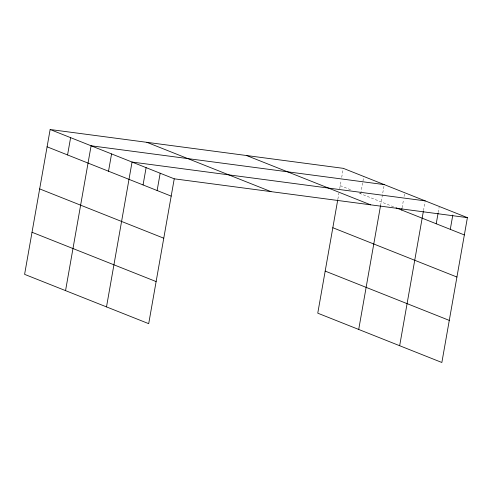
<?xml version="1.0" encoding="UTF-8"?>
<svg xmlns="http://www.w3.org/2000/svg" width="492" height="492" viewBox="0 0 492 492"><rect width="100%" height="100%" fill="white"/><g stroke="black" fill="none" stroke-linecap="round" stroke-linejoin="round"><path stroke-width="0.37" stroke-dasharray="2.46 1.84" d="M337.863 199.168L338.927 193.159M339.72 188.645L341.177 180.373M341.706 177.366L343.299 168.338M360.728 193.774L363.779 176.474M380.537 205.668L384.252 184.611M402.075 207.79L403.538 199.518M404.067 196.505L404.596 193.497M423.483 210.662L425.076 201.634M438.212 212.489L439.141 207.218M340.249 185.638L351.546 190.127M359.314 193.215L394.621 207.243"/><path stroke-width="0.74" d="M50.141 129.513L24.6 274.358L148.701 323.662L174.242 178.817L50.141 129.513L343.299 168.338L467.4 217.642L441.859 362.487L317.758 313.183L337.733 199.918M67.564 154.949L70.614 137.649M65.553 290.624L91.094 145.786L384.252 184.611M108.517 171.222L111.567 153.922M106.506 306.897L132.047 162.053L425.205 200.884M143.061 184.943L146.112 167.643M157.126 190.533L160.177 173.233M358.711 329.449L380.537 205.668M401.681 210.047L401.946 208.54M399.664 345.722L423.348 211.412M436.219 223.768L438.077 213.239M450.285 229.358L452.806 215.065M174.242 178.817L467.4 217.642M396.029 207.802L464.35 234.942M246.56 155.527L370.654 204.832M146.88 142.329L270.981 191.634M332.826 227.728L456.927 277.033M47.091 146.813L171.191 196.117M325.181 271.092L449.282 320.397M39.667 188.903L163.768 238.208M32.023 232.267L156.124 281.572"/></g></svg>
